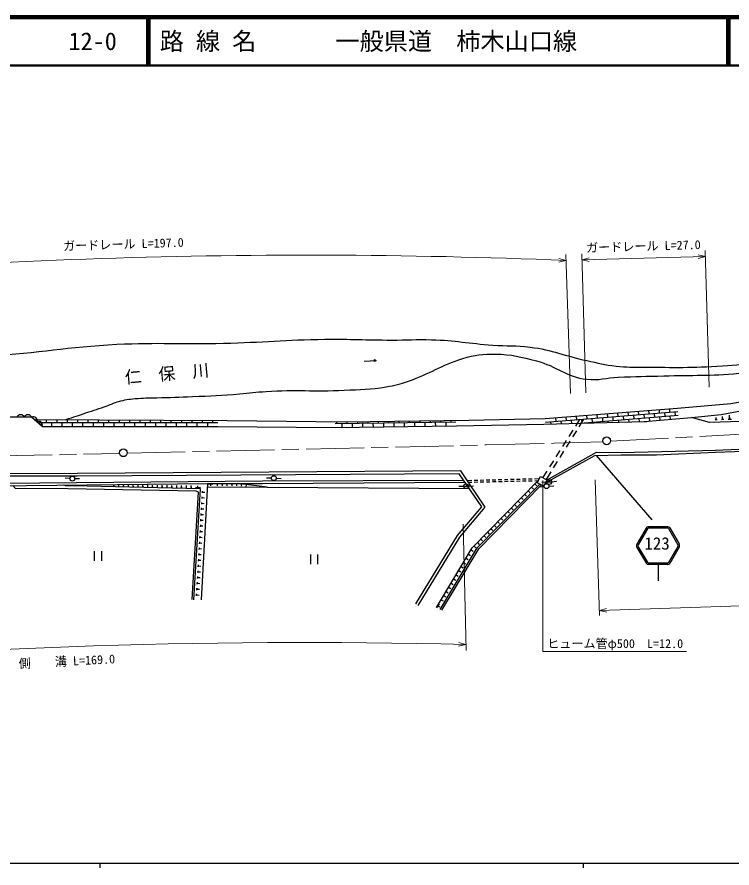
# Model space of a CAD drawing. Units: millimetres, scale not verified. Extents: x 40000 to 680000, y 20000 to 380000.
# Drawn here: x 150855 to 298780, y 204000 to 380000 of the extents above; entities that cross this region are included whole.
import ezdxf
from ezdxf.enums import TextEntityAlignment as Align

# ---------------------------------------------------------------- set-up
doc = ezdxf.new("R2010")
doc.units = ezdxf.units.MM
doc.header["$LTSCALE"] = 1000
doc.linetypes.add('CHAIN', pattern=[18.5, 12, -1.5, 3.5, -1.5])
for name, color, linetype, lineweight in [('M-BGD', 7, 'Continuous', 25), ('M-BGD-EXST', 7, 'Continuous', 25), ('M-BMK', 2, 'CHAIN', 13), ('M-BMK-HTXT', 7, 'Continuous', 13), ('M-BMK-SRVR', 3, 'Continuous', 25), ('M-STR-HTXT', 7, 'Continuous', 13), ('M-STR-STRC', 7, 'Continuous', 25), ('M-TTL', 2, 'Continuous', 140), ('M-TTL-BAND', 7, 'Continuous', 25), ('M-TTL-LINE', 7, 'Continuous', 50)]:
    doc.layers.add(name, color=color, linetype=linetype, lineweight=lineweight)
doc.layers.add('M-TTL-TXT', color=7, linetype='Continuous')
doc.styles.add('ＭＳ ゴシック', font='')
doc.styles.get('ＭＳ ゴシック').set_extended_font_data('MS Gothic')

msp = doc.modelspace()

# ---------------------------------------------------------------- linework, layer by layer
at = {"layer": 'M-BGD'}
for p, q in [((222679, 308851), (225174, 308994)), ((224789, 309160), (225174, 308994)), ((224811, 308785), (224789, 309160)), ((225174, 308994), (224811, 308785)), ((260231, 296195), (287547, 298387)), ((266538, 297454), (266598, 296706)), ((266554, 295950), (287616, 297641)), ((268681, 297626), (268741, 296878)), ((270824, 297798), (270884, 297050)), ((272967, 297970), (273027, 297222)), ((275110, 298142), (275170, 297394)), ((276242, 297480), (276302, 296732)), ((277253, 298314), (277313, 297566)), ((278385, 297652), (278445, 296904)), ((279396, 298486), (279456, 297738)), ((280528, 297824), (280588, 297076)), ((281540, 298658), (281600, 297910)), ((282671, 297996), (282731, 297248)), ((283683, 298830), (283743, 298082)), ((284814, 298168), (284874, 297420)), ((285826, 299002), (285886, 298254)), ((285946, 297506), (286003, 296799)), ((286957, 298340), (287017, 297592)), ((298300, 296942), (298276, 297619)), ((154831, 296657), (154832, 296724)), ((192388, 296052), (155363, 296086)), ((155905, 295503), (155906, 296085)), ((156981, 296084), (156981, 296716)), ((158055, 295333), (158056, 296083)), ((159131, 296082), (159131, 296708)), ((160205, 295331), (160206, 296081)), ((161281, 296080), (161281, 296699)), ((162355, 295329), (162356, 296079)), ((163431, 296078), (163431, 296691)), ((164505, 295327), (164506, 296077)), ((165581, 296076), (165581, 296682)), ((166655, 295325), (166656, 296075)), ((167731, 296074), (167731, 296674)), ((168805, 295323), (168806, 296073)), ((169881, 296072), (169881, 296665)), ((170955, 295321), (170956, 296071)), ((172031, 296070), (172031, 296657)), ((173105, 295319), (173106, 296069)), ((174181, 296068), (174181, 296648)), ((175255, 295317), (175256, 296067)), ((176331, 296066), (176331, 296640)), ((177405, 295315), (177406, 296065)), ((178481, 296064), (178481, 296631)), ((179555, 295314), (179556, 296064)), ((180631, 296063), (180631, 296623)), ((181705, 295312), (181706, 296062)), ((182781, 296061), (182781, 296614)), ((183855, 295310), (183856, 296060)), ((184931, 296059), (184931, 296606)), ((186005, 295308), (186006, 296058)), ((187081, 296057), (187081, 296597)), ((188155, 295306), (188156, 296056)), ((189231, 296055), (189231, 296589)), ((190305, 295304), (190306, 296054)), ((191381, 296053), (191381, 296580)), ((241673, 296197), (216700, 295833)), ((217043, 295838), (217036, 296298)), ((218129, 295104), (218118, 295854)), ((219193, 295870), (219187, 296281)), ((220279, 295135), (220268, 295885)), ((221343, 295901), (221337, 296309)), ((222428, 295167), (222418, 295917)), ((223492, 295932), (223487, 296338)), ((224578, 295198), (224567, 295948)), ((225642, 295964), (225636, 296366)), ((226728, 295229), (226717, 295979)), ((227792, 295995), (227786, 296395)), ((228878, 295261), (228867, 296011)), ((229942, 296026), (229936, 296424)), ((231028, 295292), (231017, 296042)), ((232092, 296058), (232086, 296452)), ((233177, 295323), (233166, 296073)), ((234241, 296089), (234236, 296481)), ((235327, 295355), (235316, 296105)), ((236391, 296120), (236385, 296509)), ((237477, 295386), (237466, 296136)), ((238541, 296152), (238535, 296538)), ((239627, 295417), (239616, 296167)), ((240691, 296183), (240685, 296566)), ((261240, 296276), (261277, 295809)), ((262252, 297110), (262312, 296362)), ((263383, 296448), (263430, 295867)), ((264395, 297282), (264455, 296534)), ((265526, 296620), (265582, 295924)), ((266449, 295381), (267328, 296765)), ((266658, 295958), (266658, 295953)), ((268082, 296825), (267108, 295267)), ((267669, 296792), (267729, 296044)), ((268801, 296130), (268811, 296010)), ((269812, 296964), (269872, 296216)), ((270944, 296302), (270963, 296068)), ((271956, 297136), (272016, 296388)), ((273087, 296474), (273115, 296125)), ((274099, 297308), (274159, 296560)), ((275230, 296646), (275267, 296182)), ((277373, 296818), (277420, 296240)), ((279516, 296990), (279572, 296297)), ((280588, 296324), (281192, 296372)), ((280648, 296329), (280648, 296326)), ((281660, 297162), (281719, 296419)), ((283803, 297334), (283861, 296609)), ((294136, 296125), (290426, 297191)), ((295738, 296682), (295320, 296667)), ((295630, 296783), (295421, 296775)), ((295526, 296779), (295511, 297197)), ((297079, 296729), (296579, 296711)), ((296949, 296850), (296699, 296841)), ((296824, 296845), (296807, 297345)), ((298645, 296784), (297967, 296760)), ((298469, 296948), (298130, 296936)), ((265109, 293270), (265913, 294536)), ((266578, 294419), (265784, 293147)), ((263770, 291159), (264574, 292426)), ((265254, 292299), (264459, 291027)), ((262430, 289048), (263234, 290315)), ((263929, 290179), (263134, 288907)), ((261090, 286938), (261894, 288204)), ((262604, 288059), (261809, 286787)), ((259676, 284709), (260554, 286093)), ((261279, 285939), (260306, 284381)), ((190292, 283529), (188970, 259445)), ((190377, 283432), (191377, 283432)), ((190877, 283432), (190877, 283032)), ((192177, 283432), (192377, 283432)), ((192277, 283432), (192277, 283032)), ((193177, 283432), (193377, 283432)), ((193277, 283432), (193277, 283032)), ((194177, 283432), (194377, 283432)), ((194277, 283432), (194277, 283032)), ((195177, 283432), (195377, 283432)), ((195277, 283432), (195277, 283032)), ((196177, 283432), (196377, 283432)), ((196277, 283432), (196277, 283032)), ((202633, 282738), (196536, 283539)), ((243985, 284164), (244940, 284188)), ((244961, 283742), (244280, 283726)), ((245440, 284200), (246190, 284219)), ((246211, 283770), (245461, 283753)), ((246689, 284232), (247439, 284250)), ((247460, 283799), (246711, 283782)), ((247939, 284263), (248689, 284282)), ((248710, 283827), (247960, 283810)), ((249189, 284294), (249938, 284313)), ((249960, 283855), (249210, 283838)), ((250438, 284326), (251188, 284345)), ((251209, 283884), (250460, 283867)), ((251688, 284357), (252438, 284376)), ((252459, 283912), (251709, 283895)), ((252937, 284389), (253687, 284407)), ((253709, 283941), (252959, 283924)), ((254187, 284420), (254937, 284439)), ((254958, 283969), (254209, 283952)), ((255437, 284451), (256186, 284470)), ((256208, 283997), (255458, 283980)), ((256686, 284483), (257436, 284501)), ((257458, 284026), (256708, 284009)), ((257936, 284514), (258891, 284538)), ((258638, 284053), (257958, 284037)), ((258037, 283265), (258177, 283407)), ((188788, 282444), (162386, 283035)), ((170994, 282910), (170794, 282913)), ((170894, 282911), (170900, 283311)), ((171994, 282896), (171794, 282899)), ((171894, 282897), (171900, 283297)), ((172994, 282881), (172794, 282884)), ((172894, 282883), (172900, 283283)), ((173994, 282867), (173794, 282870)), ((173894, 282868), (173900, 283268)), ((174994, 282853), (174794, 282856)), ((174894, 282854), (174900, 283254)), ((175994, 282838), (175794, 282841)), ((175894, 282840), (175900, 283240)), ((176994, 282824), (176794, 282827)), ((176894, 282826), (176900, 283226)), ((177994, 282810), (177794, 282813)), ((177894, 282811), (177899, 283211)), ((178994, 282796), (178794, 282798)), ((178894, 282797), (178899, 283197)), ((179994, 282781), (179794, 282784)), ((179894, 282783), (179899, 283183)), ((180993, 282767), (180793, 282770)), ((180893, 282768), (180899, 283168)), ((181993, 282753), (181793, 282755)), ((181893, 282754), (181899, 283154)), ((182993, 282738), (182793, 282741)), ((182893, 282740), (182899, 283140)), ((183993, 282724), (183793, 282727)), ((183893, 282725), (183899, 283125)), ((184993, 282710), (184793, 282713)), ((184893, 282711), (184899, 283111)), ((185993, 282695), (185793, 282698)), ((185893, 282697), (185899, 283097)), ((186993, 282681), (186793, 282684)), ((186893, 282682), (186899, 283082)), ((187452, 259466), (188788, 282444)), ((188793, 282655), (187793, 282670)), ((188293, 282662), (188298, 283062)), ((189238, 281575), (189259, 281930)), ((189249, 281753), (189693, 281727)), ((202633, 282738), (190247, 282699)), ((197172, 283350), (197371, 283325)), ((197272, 283338), (197222, 282941)), ((198165, 283226), (198363, 283201)), ((198264, 283214), (198214, 282817)), ((202633, 282738), (244450, 282454)), ((256634, 281839), (256774, 281982)), ((256704, 281910), (256989, 281630)), ((257335, 282552), (257476, 282695)), ((257406, 282623), (257691, 282343)), ((258107, 283336), (258392, 283056)), ((189171, 280417), (189192, 280775)), ((189181, 280596), (189629, 280570)), ((254530, 279700), (254671, 279843)), ((255232, 280413), (255372, 280556)), ((255302, 280485), (255587, 280204)), ((255933, 281126), (256073, 281269)), ((256003, 281197), (256288, 280917)), ((189036, 278091), (189057, 278455)), ((189046, 278273), (189501, 278247)), ((189103, 279256), (189124, 279617)), ((189114, 279436), (189565, 279410)), ((253128, 278275), (253268, 278417)), ((253198, 278346), (253483, 278065)), ((253829, 278988), (253969, 279130)), ((253899, 279059), (254184, 278778)), ((254600, 279772), (254886, 279491)), ((188968, 276924), (188989, 277291)), ((188978, 277107), (189437, 277081)), ((251725, 276849), (251865, 276991)), ((251795, 276920), (252080, 276640)), ((252426, 277562), (252567, 277704)), ((252497, 277633), (252782, 277353)), ((188832, 274580), (188853, 274953)), ((188842, 274767), (189309, 274740)), ((188900, 275754), (188921, 276124)), ((188911, 275939), (189373, 275912)), ((249621, 274710), (249762, 274853)), ((249691, 274782), (249977, 274501)), ((250323, 275423), (250463, 275566)), ((250393, 275494), (250678, 275214)), ((251024, 276136), (251164, 276279)), ((251094, 276207), (251379, 275927)), ((188763, 273404), (188785, 273780)), ((188774, 273592), (189244, 273565)), ((248219, 273285), (248359, 273427)), ((248289, 273356), (248574, 273075)), ((248920, 273997), (249060, 274140)), ((248990, 274069), (249275, 273788)), ((188626, 271042), (188648, 271424)), ((188637, 271233), (189115, 271205)), ((188695, 272224), (188717, 272604)), ((188706, 272414), (189180, 272386)), ((246115, 271146), (246255, 271288)), ((246185, 271217), (246470, 270937)), ((246816, 271859), (246956, 272001)), ((246886, 271930), (247171, 271650)), ((247517, 272572), (247658, 272714)), ((247588, 272643), (247873, 272362)), ((166812, 269559), (166812, 267559)), ((168312, 269559), (168312, 267559)), ((188557, 269856), (188579, 270242)), ((188568, 270049), (189050, 270021)), ((244827, 269631), (244930, 269802)), ((244879, 269717), (245222, 269511)), ((245414, 270433), (245554, 270576)), ((245484, 270504), (245769, 270224)), ((188419, 267476), (188441, 267868)), ((188430, 267672), (188919, 267643)), ((188488, 268668), (188510, 269056)), ((188499, 268862), (188985, 268834)), ((211556, 268829), (211556, 266829)), ((213056, 268829), (213056, 266829)), ((243799, 267916), (243902, 268087)), ((243850, 268001), (244193, 267796)), ((244313, 268773), (244416, 268945)), ((244365, 268859), (244708, 268653)), ((188349, 266281), (188372, 266676)), ((188361, 266479), (188854, 266450)), ((242770, 266201), (242873, 266372)), ((242822, 266286), (243165, 266081)), ((243285, 267058), (243387, 267230)), ((243336, 267144), (243679, 266938)), ((188210, 263883), (188233, 264283)), ((188279, 265084), (188303, 265481)), ((188291, 265282), (188788, 265254)), ((188316, 263977), (188327, 264177)), ((188321, 264077), (188722, 264054)), ((241742, 264485), (241845, 264657)), ((241793, 264571), (242136, 264365)), ((242256, 265343), (242359, 265514)), ((242307, 265429), (242650, 265223)), ((188140, 262679), (188163, 263083)), ((188246, 262774), (188258, 262976)), ((188252, 262875), (188656, 262851)), ((240713, 262770), (240816, 262942)), ((240765, 262856), (241108, 262650)), ((241227, 263628), (241330, 263799)), ((241279, 263713), (241622, 263508)), ((187999, 260261), (188023, 260671)), ((188069, 261472), (188093, 261879)), ((188108, 260358), (188119, 260563)), ((188177, 261567), (188189, 261771)), ((188183, 261669), (188590, 261646)), ((239685, 261055), (239787, 261226)), ((239736, 261141), (240079, 260935)), ((240199, 261912), (240302, 262084)), ((240250, 261998), (240593, 261793)), ((188114, 260460), (188524, 260437)), ((238656, 259340), (238759, 259511)), ((238707, 259425), (239050, 259220)), ((239170, 260197), (239273, 260369)), ((239222, 260283), (239565, 260077)), ((237730, 257796), (238244, 258654)), ((237987, 258225), (238330, 258019))]:
    msp.add_line(p, q, dxfattribs=at)
for points in [[(375968, 312507), (370438, 310679), (352113, 304939), (333692, 300520), (316315, 297998), (310503, 297062), (305039, 296509), (294136, 296125)], [(290426, 297191), (296568, 297804), (311267, 300547), (322951, 301926), (331065, 302777), (341432, 304760), (354247, 307142), (370361, 311153)], [(287478, 299134), (298556, 300050), (309820, 302032), (324174, 304395), (333484, 305725)], [(156062, 295335), (153874, 297246), (141798, 297206), (134750, 297635), (129359, 298595)], [(154768, 296725), (194326, 296569), (218847, 296276), (244343, 296615), (260108, 296938), (287478, 299134)], [(156062, 295335), (192455, 295302), (216681, 295083), (241776, 295449), (259818, 295771), (280670, 296326), (290426, 297191)], [(260172, 283640), (270403, 289282), (275847, 289416), (283128, 289482), (295398, 289989), (311078, 290563), (327229, 292230), (332022, 292528), (339299, 292602), (347007, 292741)], [(260516, 284272), (270743, 289985), (275843, 289951), (295390, 290408), (311409, 291113), (327173, 292626), (331979, 292902), (339286, 293137), (346998, 293276)], [(233866, 258310), (242470, 272432), (247713, 278648), (242665, 286116), (163288, 285590), (127669, 285463), (111692, 284843), (104554, 284321), (89471, 282512), (83859, 281791), (73584, 280203)], [(233377, 258607), (242004, 272767), (246996, 278686), (242363, 285542), (163291, 285018), (137136, 285013)], [(74026, 277570), (95415, 280568), (107956, 282079), (119188, 282930), (140008, 283425), (147751, 283616), (201647, 284064), (243243, 284240)], [(74102, 277117), (95480, 279967), (108022, 281409), (119220, 282409), (138929, 282934), (146531, 283048), (190292, 283529), (201662, 283547), (243550, 283785)], [(237624, 257860), (245046, 270236), (258638, 284053)], [(238429, 257485), (246032, 270183), (258991, 283404)], [(187088, 259532), (188408, 281760), (187909, 281916), (161372, 282386), (150538, 282490), (149956, 283086)], [(162386, 283035), (160952, 283072), (160545, 283202)], [(238779, 257302), (246382, 270001), (259341, 283222)]]:
    msp.add_lwpolyline(points, dxfattribs=at)
msp.add_lwpolyline([(259129, 284994), (260504, 284278), (259824, 282971), (258448, 283687)], close=True, dxfattribs=at)
for centre, radius, start, end in [((151611, 296918), 820, 23.14022, 157.23964), ((153120, 296923), 820, 23.14022, 157.23964), ((154238, 296559), 777, 339.78116, 117.96582), ((155332, 295604), 777, 339.78116, 117.96582)]:
    msp.add_arc(centre, radius, start, end, dxfattribs=at)
for points, knots in [([(67375, 315521), (72153, 316214), (73698, 316578), (77773, 316447), (80040, 316374), (81304, 316197), (83560, 315960), (86951, 315603), (88848, 315376), (92224, 314898), (103709, 313271), (109975, 310952), (121553, 310228), (130781, 309651), (135986, 309595), (145223, 310011), (155525, 310476), (161224, 311799), (171524, 312306), (180133, 312730), (184973, 312335), (193591, 312525), (201790, 312706), (206369, 313273), (214570, 313353), (219955, 313405), (222970, 313198), (228356, 313189), (231586, 313184), (233396, 313345), (236625, 313260), (241581, 313131), (244323, 312491), (249270, 312156), (252297, 311950), (254012, 312076), (257025, 311721), (261703, 311169), (264149, 309904), (268758, 308935), (271110, 308441), (272415, 308052), (274804, 307797), (277030, 307559), (278293, 307614), (280531, 307594), (286889, 307538), (290461, 307440), (296807, 307833), (302504, 308186), (305659, 308807), (311338, 309386), (313792, 309636), (315171, 309739), (317626, 309991), (321336, 310372), (323427, 310484), (327117, 311025), (334930, 312170), (339297, 312921), (347025, 314543), (349635, 315090), (350493, 315257), (353695, 315998)], [0, 0, 0, 0, 1, 1, 1, 2, 2, 2, 3, 3, 3, 4, 4, 4, 5, 5, 5, 6, 6, 6, 7, 7, 7, 8, 8, 8, 9, 9, 9, 10, 10, 10, 11, 11, 11, 12, 12, 12, 13, 13, 13, 14, 14, 14, 15, 15, 15, 16, 16, 16, 17, 17, 17, 18, 18, 18, 19, 19, 19, 20, 20, 20, 21, 21, 21, 21]), ([(160790, 296701), (162894, 297384), (163427, 297557), (165113, 298117), (166823, 298685), (167787, 298987), (169485, 299590), (170434, 299928), (170932, 300218), (171902, 300487), (173190, 300845), (173942, 300957), (175273, 301079), (177030, 301241), (178024, 301194), (179788, 301256), (182675, 301357), (184294, 301363), (187179, 301495), (190983, 301668), (193115, 301760), (196910, 302063), (199046, 302233), (200235, 302421), (202373, 302560), (208675, 302971), (212232, 302504), (218539, 302820), (221947, 302991), (223884, 302945), (227249, 303514), (229071, 303822), (230097, 304045), (231837, 304669), (236320, 306276), (238543, 307946), (243090, 309361), (245632, 310152), (247184, 310273), (249846, 310265), (253210, 310254), (255086, 309706), (258347, 308876), (262545, 307806), (264455, 305511), (268764, 305068), (271291, 304808), (272715, 305385), (275252, 305507), (278923, 305684), (280983, 305660), (284656, 305774), (290732, 305962), (294154, 305777), (300209, 306308), (306565, 306866), (310030, 307965), (316369, 308691), (321127, 309236), (323832, 309127), (328590, 309669), (333514, 310230), (336281, 310511), (341166, 311346), (343435, 311734), (344685, 312060), (346944, 312503), (350407, 313182), (351507, 313378), (355822, 314174)], [0, 0, 0, 0, 1, 1, 1, 2, 2, 2, 3, 3, 3, 4, 4, 4, 5, 5, 5, 6, 6, 6, 7, 7, 7, 8, 8, 8, 9, 9, 9, 10, 10, 10, 11, 11, 11, 12, 12, 12, 13, 13, 13, 14, 14, 14, 15, 15, 15, 16, 16, 16, 17, 17, 17, 18, 18, 18, 19, 19, 19, 20, 20, 20, 21, 21, 21, 22, 22, 22, 23, 23, 23, 23])]:
    msp.add_open_spline(points, degree=3, knots=knots, dxfattribs=at)
at = {"layer": 'M-BGD-EXST'}
for p, q in [((161811, 284556), (160813, 284619)), ((162810, 284525), (163810, 284525)), ((203498, 284617), (202498, 284617)), ((204498, 284601), (205498, 284569)), ((260456, 283789), (259460, 283700)), ((260454, 283833), (261454, 283833)), ((261452, 283879), (262448, 283970)), ((243286, 282930), (242287, 282884)), ((243286, 282954), (244286, 282954)), ((244285, 282975), (245284, 283018)), ((259914, 282902), (258923, 282768)), ((260909, 282990), (261908, 283032))]:
    msp.add_line(p, q, dxfattribs=at)
for centre in [(162310, 284525), (203998, 284617), (243786, 282954), (260410, 282969), (260954, 283833)]:
    msp.add_circle(centre, 500, dxfattribs=at)
at = {"layer": 'M-BMK'}
for points in [[(273632, 292249), (299560, 293682), (313774, 294512), (319250, 295073)], [(173660, 289807), (247909, 291494), (261958, 291833), (272062, 292152)], [(121944, 288732), (146141, 289212), (172084, 289691)]]:
    msp.add_lwpolyline(points, dxfattribs=at)
at = {"layer": 'M-BMK-SRVR'}
for centre in [(272838, 292346), (172863, 289874)]:
    msp.add_circle(centre, 800, dxfattribs=at)
at = {"layer": 'M-STR-HTXT'}
for p, q in [((265345, 302163), (264420, 330888)), ((268535, 302266), (267714, 330994)), ((294056, 303432), (293248, 331724)), ((264460, 329644), (262946, 329331)), ((264460, 329644), (262977, 330081)), ((267749, 329770), (293283, 330499)), ((267749, 329770), (269238, 330187)), ((267749, 329770), (269260, 329438)), ((293283, 330499), (291772, 330831)), ((293283, 330499), (291794, 330082)), ((270452, 284263), (271381, 256237)), ((243183, 275100), (243764, 248998)), ((271348, 257237), (348353, 259790)), ((271348, 257237), (272835, 257661)), ((271348, 257237), (272860, 256912)), ((243736, 250243), (242228, 249904)), ((243736, 250243), (242246, 250654))]:
    msp.add_line(p, q, dxfattribs=at)
msp.add_lwpolyline([(259676, 284155), (259676, 248805), (289357, 248805)], dxfattribs=at)
for centre, radius, start, end in [((211084, -954088), 1284841, 87.61908, 96.47623), ((210957, -1117829), 1368464, 88.62746, 95.50814)]:
    msp.add_arc(centre, radius, start, end, dxfattribs=at)
at = {"layer": 'M-STR-STRC'}
for p, q in [((282280, 276000), (270773, 289291)), ((281026, 274314), (279095, 270971)), ((281286, 274164), (279355, 270821)), ((285643, 274182), (287602, 270855)), ((285902, 274334), (287860, 271008)), ((279104, 270283), (281083, 266976)), ((279361, 270437), (281341, 267130)), ((287598, 270472), (285646, 267148)), ((287857, 270320), (285905, 266996)), ((283496, 266741), (283496, 263355))]:
    msp.add_line(p, q, dxfattribs=at)
for points in [[(285527, 274584), (283463, 274567), (281399, 274567)], [(285494, 274284), (283465, 274267), (281434, 274267)], [(285529, 266758), (283496, 266741), (281461, 266741)], [(285489, 267058), (283494, 267041), (281498, 267041)]]:
    msp.add_lwpolyline(points, dxfattribs=at)
for centre, radius, start, end in [((281416, 274141), 427, 92.29572, 156.02366), ((285513, 274157), 427, 24.44946, 88.1774), ((281456, 274077), 191, 96.53703, 152.95737), ((285474, 274093), 191, 27.51575, 83.93609), ((279722, 270635), 711, 151.80974, 209.66878), ((279722, 270635), 412, 151.80974, 209.66878), ((287236, 270666), 412, 330.80435, 28.66338), ((287236, 270666), 711, 330.80435, 28.66338), ((281574, 267343), 612, 216.76349, 259.34701), ((281510, 267244), 203, 214.0004, 273.155), ((285476, 267261), 203, 267.31812, 326.47272), ((285411, 267359), 612, 281.12611, 323.70964)]:
    msp.add_arc(centre, radius, start, end, dxfattribs=at)
at = {"layer": 'M-TTL'}
msp.add_line((680000, 380000), (40000, 380000), dxfattribs=at)
at = {"layer": 'M-TTL-BAND'}
for p, q in [((40000, 205000), (579000, 205000)), ((168000, 205000), (168000, 204000)), ((268000, 205000), (268000, 204000))]:
    msp.add_line(p, q, dxfattribs=at)
at = {"layer": 'M-TTL-LINE'}
for p, q in [((177750, 380000), (177750, 370000)), ((178250, 380000), (178250, 370000)), ((297750, 380000), (297750, 370000)), ((298250, 380000), (298250, 370000)), ((40000, 370000), (680000, 370000))]:
    msp.add_line(p, q, dxfattribs=at)

# ---------------------------------------------------------------- texts
at = {"layer": 'M-BMK-HTXT', "style": 'ＭＳ ゴシック'}
msp.add_text('仁\u3000保\u3000川', height=2566, rotation=5.017, dxfattribs=at).set_placement((182037, 304183), align=Align.BOTTOM_CENTER)
at = {"layer": 'M-STR-HTXT', "style": 'ＭＳ ゴシック'}
for s, rotation, p in [('ガードレール L=197.0', 1.845, (172909, 331543)), ('ガードレール L=27.0', 1.637, (280487, 331134)), ('側\u3000\u3000溝 L=169.0', 2.938, (161244, 245284))]:
    msp.add_text(s, height=1833, rotation=rotation, dxfattribs=at).set_placement(p, align=Align.BOTTOM_CENTER)
msp.add_text('ヒューム管φ500\u3000L=12.0', height=1833, dxfattribs=at).set_placement((274618, 250405), align=Align.MIDDLE_CENTER)
at = {"layer": 'M-STR-STRC', "style": 'ＭＳ ゴシック'}
msp.add_text('123', height=2566, dxfattribs=at).set_placement((280662, 269071), align=Align.BOTTOM_LEFT)
at = {"layer": 'M-TTL-TXT', "style": 'ＭＳ ゴシック'}
for s, p in [('12-0', (161521, 375000)), ('路 線 名', (180380, 375000)), ('一般県道\u3000柿木山口線', (216734, 375000))]:
    msp.add_text(s, height=3666, dxfattribs=at).set_placement(p, align=Align.MIDDLE_LEFT)

doc.saveas('drawing.dxf')
